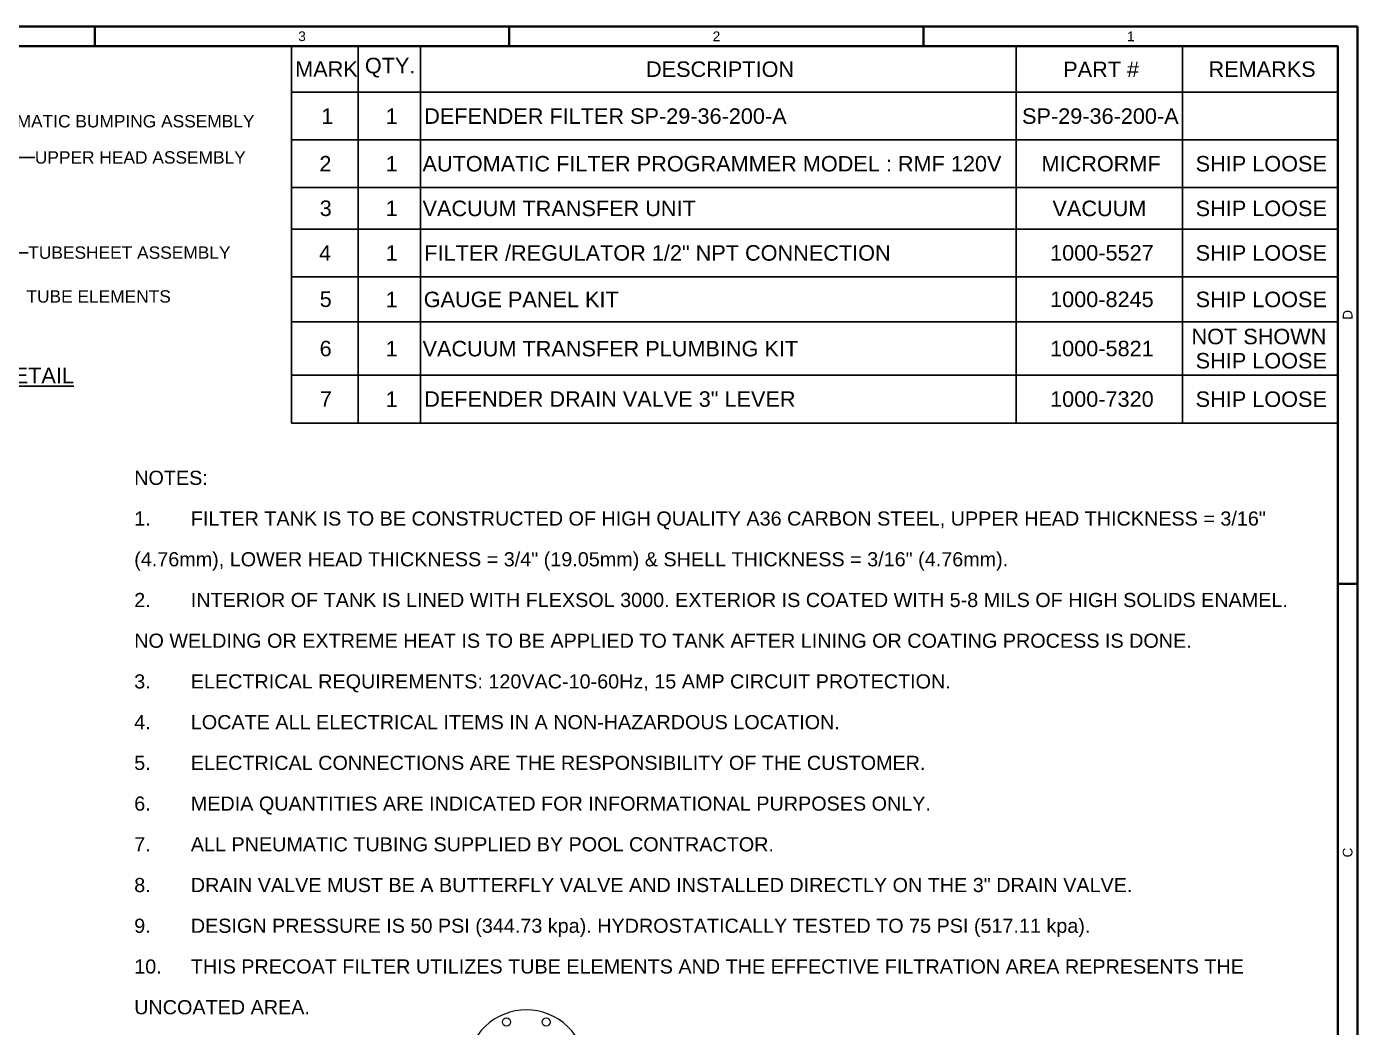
# Model space of a CAD drawing. Header units: inches. Extents: x 12 to 318, y 5 to 204.
# Drawn here: x 196 to 318.2, y 112.3 to 204.2 of the extents above; entities that cross this region are included whole.
import ezdxf

# ---------------------------------------------------------------- set-up
doc = ezdxf.new("R2010")
doc.units = ezdxf.units.IN
doc.header["$LTSCALE"] = 9.5
doc.header["$MEASUREMENT"] = 0
doc.layers.get('0').update_dxf_attribs({"lineweight": 25})
for name, color, linetype, lineweight in [('Border', 7, 'Continuous', 35), ('Sketch Geometry (ANSI)', 7, 'Continuous', 25), ('Symbol', 7, 'Continuous', 25), ('Symbol (ANSI)', 7, 'Continuous', 25), ('Visible', 7, 'Continuous', 18)]:
    doc.layers.add(name, color=color, linetype=linetype, lineweight=lineweight)
doc.styles.add('MEMCOR Medium', font='arial.ttf')
doc.styles.add('Note Text (ANSI)', font='arial.ttf')
doc.styles.add('Standard A-B-C', font='arial.ttf')
doc.styles.add('Standard D-E NeptuneBenson', font='arial.ttf')

# ---------------------------------------------------------------- blocks, each defined once
blk = doc.blocks.new('Borders 22x34_D')
at = {"layer": 'Border'}
for p, q in [((33.5, 21.5), (1.25, 21.5)), ((21.289, 21.5), (21.289, 21.312)), ((25.297, 21.5), (25.297, 21.312)), ((29.305, 21.5), (29.305, 21.312)), ((33.5, 0.5), (33.5, 21.5)), ((33.312, 21.312), (1.25, 21.312)), ((33.312, 0.5), (33.312, 21.312)), ((33.312, 16.109), (33.5, 16.109))]:
    blk.add_line(p, q, dxfattribs=at)
at = {"layer": 'Border', "char_height": 0.094, "attachment_point": 5, "style": 'Standard A-B-C'}
for s, insert in [('\\fArial|b0|i0;{\\H0.0940;3}', (23.293, 21.406)), ('\\fArial|b0|i0;{\\H0.0940;2}', (27.301, 21.406)), ('\\fArial|b0|i0;{\\H0.0940;1}', (31.309, 21.406))]:
    blk.add_mtext(s, dxfattribs=dict(at, insert=insert))
at = {"layer": 'Border', "char_height": 0.094, "attachment_point": 5, "rotation": 90, "style": 'Standard A-B-C'}
for s, insert in [('\\fArial|b0|i0;{\\H0.0940;D}', (33.406, 18.711)), ('\\fArial|b0|i0;{\\H0.0940;C}', (33.406, 13.508))]:
    blk.add_mtext(s, dxfattribs=dict(at, insert=insert))
blk = doc.blocks.new('UPPER HEAD ADN ELEMENT DETAIL')
at = {"layer": 'Sketch Geometry (ANSI)'}
for p, q in [((0.6552, 0.371), (0.5752, 0.371)), ((0.6234, -0.0894), (0.5434, -0.0894))]:
    blk.add_line(p, q, dxfattribs=at)
at = {"layer": 'Symbol (ANSI)', "color": 7, "char_height": 0.06, "attachment_point": 4, "style": 'Note Text (ANSI)'}
for s, insert in [('\\fArial|b0|i0;{\\H0.0600;PNEUMATIC BUMPING ASSEMBLY}', (0.3343, 0.5462)), ('\\fArial|b0|i0;{\\H0.0600;UPPER HEAD ASSEMBLY}', (0.6552, 0.371)), ('\\fArial|b0|i0;{\\H0.0600;TUBESHEET ASSEMBLY}', (0.6234, -0.0894)), ('\\fArial|b0|i0;{\\H0.0600;TUBE ELEMENTS}', (0.6145, -0.3014))]:
    blk.add_mtext(s, dxfattribs=dict(at, insert=insert))
at = {"layer": 'Symbol (ANSI)', "insert": (-0.0813, -0.646), "char_height": 0.075, "width": 3.210713, "attachment_point": 2, "style": 'Note Text (ANSI)'}
blk.add_mtext('\\fArial|b0|i0;{\\H0.0750;\\LUPPER HEAD AND ELEMENT DETAIL}', dxfattribs=at)
blk = doc.blocks.new('Table1')
at = {"layer": 'Symbol'}
for p, q in [((23.192, 21.313), (33.312, 21.313)), ((23.192, 21.313), (23.192, 20.865)), ((23.835, 21.313), (23.835, 20.865)), ((24.438, 21.313), (24.438, 20.865)), ((30.2, 21.313), (30.2, 20.865)), ((31.809, 21.313), (31.809, 20.865)), ((33.312, 21.313), (33.312, 20.865)), ((23.192, 20.865), (33.312, 20.865)), ((23.192, 20.865), (23.192, 17.664)), ((23.835, 20.865), (23.835, 17.664)), ((24.438, 20.865), (24.438, 17.664)), ((30.2, 20.865), (30.2, 17.664)), ((31.809, 20.865), (31.809, 17.664)), ((33.312, 20.865), (33.312, 17.664)), ((23.192, 20.404), (33.312, 20.404)), ((23.192, 19.943), (33.312, 19.943)), ((23.192, 19.541), (33.312, 19.541)), ((23.192, 19.08), (33.312, 19.08)), ((23.192, 18.642), (33.312, 18.642)), ((23.192, 18.128), (33.312, 18.128)), ((23.192, 17.664), (33.312, 17.664))]:
    blk.add_line(p, q, dxfattribs=at)
at = {"layer": 'Symbol', "char_height": 0.15, "attachment_point": 7, "style": 'MEMCOR Medium'}
for s, insert in [('MARK', (23.227, 21.014)), ('QTY.', (23.901, 21.007)), ('DESCRIPTION', (26.62, 21.011)), ('PART #', (30.655, 21.011)), ('REMARKS', (32.06, 21.011)), ('1', (23.479, 20.559)), ('1', (24.102, 20.559)), ('DEFENDER FILTER SP-29-36-200-A', (24.475, 20.557)), ('SP-29-36-200-A', (30.257, 20.557)), ('2', (23.461, 20.098)), ('1', (24.102, 20.098)), ('AUTOMATIC FILTER PROGRAMMER MODEL : RMF 120V', (24.458, 20.096)), ('MICRORMF', (30.445, 20.096)), ('SHIP LOOSE', (31.936, 20.096)), ('3', (23.464, 19.665)), ('1', (24.102, 19.667)), ('VACUUM TRANSFER UNIT', (24.459, 19.664)), ('VACUUM', (30.551, 19.664)), ('SHIP LOOSE', (31.936, 19.664)), ('4', (23.458, 19.235)), ('1', (24.102, 19.235)), ('FILTER /REGULATOR 1/2" NPT CONNECTION', (24.476, 19.233)), ('1000-5527', (30.528, 19.234)), ('SHIP LOOSE', (31.936, 19.233)), ('5', (23.464, 18.785)), ('1', (24.102, 18.785)), ('GAUGE PANEL KIT', (24.47, 18.783)), ('1000-8245', (30.528, 18.784)), ('SHIP LOOSE', (31.936, 18.783)), ('NOT SHOWN ', (31.896, 18.424)), ('6', (23.463, 18.308)), ('1', (24.102, 18.309)), ('VACUUM TRANSFER PLUMBING KIT', (24.459, 18.307)), ('1000-5821', (30.528, 18.308)), ('SHIP LOOSE', (31.936, 18.19)), ('7', (23.466, 17.822)), ('1', (24.102, 17.82)), ('DEFENDER DRAIN VALVE 3" LEVER', (24.475, 17.819)), ('1000-7320', (30.528, 17.819)), ('SHIP LOOSE', (31.936, 17.818))]:
    blk.add_mtext(s, dxfattribs=dict(at, insert=insert))

msp = doc.modelspace()

# ---------------------------------------------------------------- linework, layer by layer
at = {"layer": 'Visible'}
for centre in [(240.074737, 112.744955), (243.710229, 112.744955)]:
    msp.add_circle(centre, 0.375, dxfattribs=at)
msp.add_arc((241.892483, 108.356527), 5.5, 319.02867451, 220.97132549, dxfattribs=at)

# ---------------------------------------------------------------- block references
for name, p, xscale, yscale, zscale in [('Borders 22x34_D', (0, 0), 9.5, 9.5, 9.5), ('Table1', (0, 0), 9.5, 9.5, 9.5), ('UPPER HEAD ADN ELEMENT DETAIL', (184.285716, 185.16667), 19, 19, 19)]:
    msp.add_blockref(name, p, dxfattribs=dict(xscale=xscale, yscale=yscale, zscale=zscale))

# ---------------------------------------------------------------- texts
at = {"layer": 'Symbol', "insert": (205.865126, 163.423359), "char_height": 1.3, "width": 115.47117876, "attachment_point": 1, "line_spacing_factor": 1.727336, "style": 'Standard D-E NeptuneBenson'}
msp.add_mtext('NOTES:\\P1.^IFILTER TANK IS TO BE CONSTRUCTED OF HIGH QUALITY A36 CARBON STEEL, UPPER HEAD THICKNESS = 3/16" \\P(4.76mm), LOWER HEAD THICKNESS = 3/4" (19.05mm) & SHELL THICKNESS = 3/16" (4.76mm).\\P2.^IINTERIOR OF TANK IS LINED WITH FLEXSOL 3000. EXTERIOR IS COATED WITH 5-8 MILS OF HIGH SOLIDS ENAMEL. \\PNO WELDING OR EXTREME HEAT IS TO BE APPLIED TO TANK AFTER LINING OR COATING PROCESS IS DONE.\\P3.^IELECTRICAL REQUIREMENTS: 120VAC-10-60Hz, 15 AMP CIRCUIT PROTECTION.\\P4.^ILOCATE ALL ELECTRICAL ITEMS IN A NON-HAZARDOUS LOCATION.\\P5.^IELECTRICAL CONNECTIONS ARE THE RESPONSIBILITY OF THE CUSTOMER.\\P6.^IMEDIA QUANTITIES ARE INDICATED FOR INFORMATIONAL PURPOSES ONLY.\\P7.^IALL PNEUMATIC TUBING SUPPLIED BY POOL CONTRACTOR.\\P8.^IDRAIN VALVE MUST BE A BUTTERFLY VALVE AND INSTALLED DIRECTLY ON THE 3" DRAIN VALVE.\\P9.^IDESIGN PRESSURE IS 50 PSI (344.73 kpa). HYDROSTATICALLY TESTED TO 75 PSI (517.11 kpa).\\P10.^ITHIS PRECOAT FILTER UTILIZES TUBE ELEMENTS AND THE EFFECTIVE FILTRATION AREA REPRESENTS THE \\PUNCOATED AREA.', dxfattribs=at)

doc.saveas('drawing.dxf')
